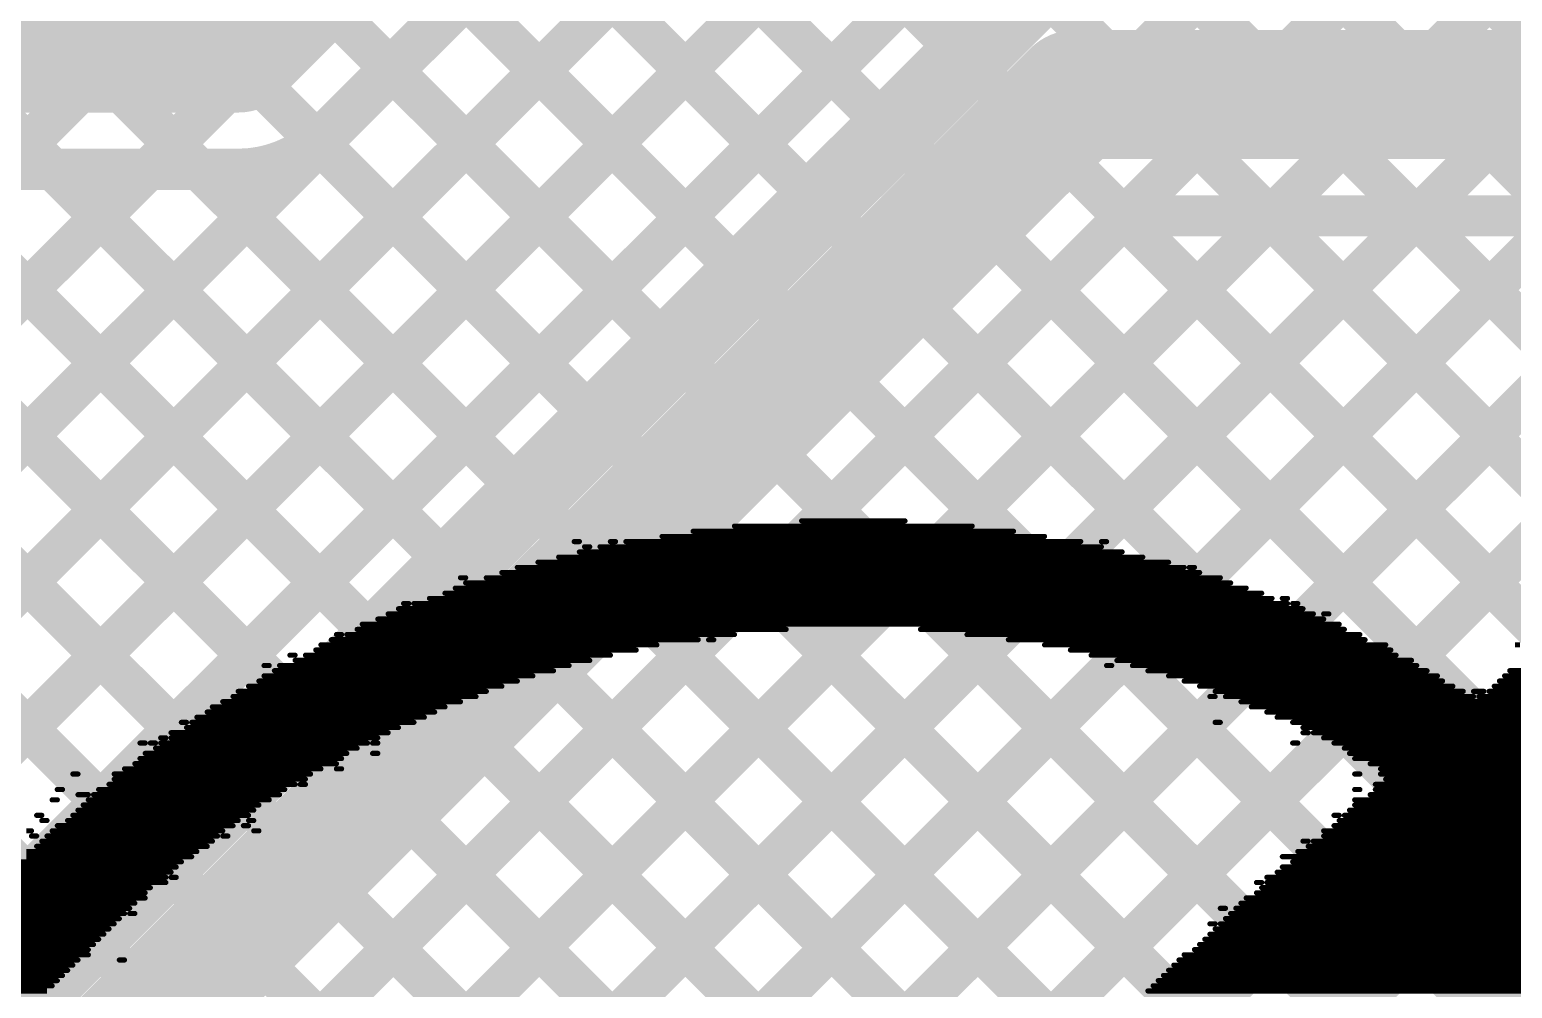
# Model space of a CAD drawing. Header units: millimetres. Extents: x 2.49 to 5.65, y 1.36 to 4.13.
# Drawn here: x 3.9036 to 4.1905, y 3.6549 to 3.8405 of the extents above; entities that cross this region are included whole.
import ezdxf

# ---------------------------------------------------------------- set-up
doc = ezdxf.new("R2010")
doc.units = ezdxf.units.MM
doc.header["$MEASUREMENT"] = 0
for name, color, linetype in [('BottomLayer', 5, 'Continuous'), ('TopLayer', 1, 'Continuous'), ('TopOverlay', 2, 'Continuous')]:
    doc.layers.add(name, color=color, linetype=linetype)

msp = doc.modelspace()

# ---------------------------------------------------------------- linework, layer by layer
at = {"layer": 'BottomLayer'}
for points, const_width in [([(3.8545, 3.74136), (4.17114, 4.058)], 0.008), ([(3.8545, 3.71308), (4.19942, 4.058)], 0.008), ([(3.8545, 3.76965), (4.14285, 4.058)], 0.008), ([(3.8545, 3.95196), (4.02561, 3.78085)], 0.008), ([(3.98742, 3.93217), (4.08218, 3.83742)], 0.008), ([(3.8545, 3.92368), (4.01147, 3.7667)], 0.008), ([(3.9792, 3.91211), (4.06804, 3.82327)], 0.008), ([(3.8545, 3.6848), (4.06735, 3.89764)], 0.008), ([(3.96478, 3.89825), (4.0539, 3.80913)], 0.008), ([(3.8545, 3.89539), (3.99733, 3.75256)], 0.008), ([(3.8545, 3.79793), (3.94804, 3.89147)], 0.008), ([(3.94395, 3.89079), (4.03976, 3.79499)], 0.008), ([(3.8545, 3.65651), (4.07185, 3.87386)], 0.008), ([(3.8545, 3.86711), (3.98319, 3.73842)], 0.008), ([(3.8545, 3.62823), (4.09051, 3.86423)], 0.008), ([(3.8545, 3.60973), (4.08937, 3.8446)], 0.008), ([(3.8545, 3.83882), (3.96904, 3.72428)], 0.008), ([(3.631, 3.353), (4.106, 3.828)], 0.025), ([(4.106, 3.828), (4.618, 3.828)], 0.025), ([(3.8545, 3.81054), (3.9549, 3.71014)], 0.008), ([(3.6545, 3.28681), (4.17219, 3.8045)], 0.008), ([(3.6545, 3.34327), (4.11573, 3.8045)], 0.008), ([(3.6545, 3.31509), (4.14391, 3.8045)], 0.008), ([(3.6545, 3.14538), (4.31362, 3.8045)], 0.008), ([(3.6545, 3.1171), (4.3419, 3.8045)], 0.008), ([(3.6545, 3.20195), (4.25705, 3.8045)], 0.008), ([(3.6545, 3.17367), (4.28533, 3.8045)], 0.008), ([(3.6545, 3.23024), (4.22876, 3.8045)], 0.008), ([(3.6545, 3.25852), (4.20048, 3.8045)], 0.008), ([(4.11542, 3.80418), (5.085, 2.8346)], 0.008), ([(4.11573, 3.8045), (4.55, 3.8045)], 0.008), ([(4.14338, 3.8045), (5.085, 2.86288)], 0.008), ([(4.17167, 3.8045), (5.10717, 2.869)], 0.008), ([(4.10127, 3.79004), (5.085, 2.80631)], 0.008), ([(3.8545, 3.78225), (3.94076, 3.69599)], 0.008), ([(4.08713, 3.7759), (5.085, 2.77803)], 0.008), ([(4.07299, 3.76175), (4.82679, 3.00795)], 0.008), ([(3.8545, 3.75397), (3.92662, 3.68185)], 0.008), ([(4.05885, 3.74761), (4.81186, 2.9946)], 0.008), ([(4.0447, 3.73347), (4.76962, 3.00856)], 0.008), ([(3.8545, 3.72569), (3.91248, 3.66771)], 0.008), ([(4.03056, 3.71933), (4.75297, 2.99692)], 0.008), ([(4.01642, 3.70519), (4.756, 2.96561)], 0.008), ([(4.00228, 3.69104), (4.756, 2.93732)], 0.008), ([(3.98814, 3.6769), (4.756, 2.90904)], 0.008), ([(3.97399, 3.66276), (4.756, 2.88075)], 0.008)]:
    msp.add_lwpolyline(points, dxfattribs=dict(at, const_width=const_width))
for points, const_width in [([(4.08018, 3.83742, 1), (4.08418, 3.83742, 1)], 0.004), ([(4.09975, 3.828, 1), (4.11225, 3.828, 1)], 0.0125), ([(4.09975, 3.828, 1), (4.11225, 3.828, 1)], 0.0125), ([(4.06604, 3.82327, 1), (4.07004, 3.82327, 1)], 0.004), ([(4.0519, 3.80913, 1), (4.0559, 3.80913, 1)], 0.004), ([(4.11342, 3.80418, 1), (4.11742, 3.80418, 1)], 0.004), ([(4.11373, 3.8045, 1), (4.11773, 3.8045, 1)], 0.004), ([(4.11373, 3.8045, 1), (4.11773, 3.8045, 1)], 0.004), ([(4.14138, 3.8045, 1), (4.14538, 3.8045, 1)], 0.004), ([(4.14191, 3.8045, 1), (4.14591, 3.8045, 1)], 0.004), ([(4.16967, 3.8045, 1), (4.17367, 3.8045, 1)], 0.004), ([(4.17019, 3.8045, 1), (4.17419, 3.8045, 1)], 0.004), ([(4.03775, 3.79499, 1), (4.04176, 3.79499, 1)], 0.004), ([(4.09927, 3.79004, 1), (4.10327, 3.79004, 1)], 0.004), ([(4.02361, 3.78085, 1), (4.02761, 3.78085, 1)], 0.004), ([(4.08513, 3.7759, 1), (4.08913, 3.7759, 1)], 0.004), ([(4.00947, 3.7667, 1), (4.01347, 3.7667, 1)], 0.004), ([(4.07099, 3.76175, 1), (4.07499, 3.76175, 1)], 0.004), ([(3.99533, 3.75256, 1), (3.99933, 3.75256, 1)], 0.004), ([(4.05685, 3.74761, 1), (4.06085, 3.74761, 1)], 0.004), ([(3.98119, 3.73842, 1), (3.98519, 3.73842, 1)], 0.004), ([(4.0427, 3.73347, 1), (4.0467, 3.73347, 1)], 0.004), ([(3.96704, 3.72428, 1), (3.97104, 3.72428, 1)], 0.004), ([(4.02856, 3.71933, 1), (4.03256, 3.71933, 1)], 0.004), ([(3.9529, 3.71014, 1), (3.9569, 3.71014, 1)], 0.004), ([(4.01442, 3.70519, 1), (4.01842, 3.70519, 1)], 0.004), ([(3.93876, 3.69599, 1), (3.94276, 3.69599, 1)], 0.004), ([(4.00028, 3.69104, 1), (4.00428, 3.69104, 1)], 0.004), ([(3.92462, 3.68185, 1), (3.92862, 3.68185, 1)], 0.004), ([(3.98614, 3.6769, 1), (3.99014, 3.6769, 1)], 0.004), ([(3.91048, 3.66771, 1), (3.91448, 3.66771, 1)], 0.004), ([(3.97199, 3.66276, 1), (3.97599, 3.66276, 1)], 0.004)]:
    msp.add_lwpolyline(points, format="xyb", close=True, dxfattribs=dict(at, const_width=const_width))
at = {"layer": 'TopLayer'}
for points, const_width in [([(3.66192, 3.5205), (4.09692, 3.9555)], 0.008), ([(3.94477, 3.5205), (4.37976, 3.9555)], 0.008), ([(4.02962, 3.5205), (4.46462, 3.9555)], 0.008), ([(3.944, 3.837), (4.011, 3.904)], 0.025), ([(3.85991, 3.5205), (4.24231, 3.9029)], 0.008), ([(3.69021, 3.5205), (4.06735, 3.89764)], 0.008), ([(3.77506, 3.5205), (4.15452, 3.89997)], 0.008), ([(4.02976, 3.88984), (4.97464, 2.94496)], 0.008), ([(3.96063, 3.8204), (4.0276, 3.88737)], 0.008), ([(4.11762, 3.88683), (5.05949, 2.94496)], 0.008), ([(4.0579, 3.5205), (4.4148, 3.8774)], 0.008), ([(3.80335, 3.5205), (4.15754, 3.8747)], 0.008), ([(3.8882, 3.5205), (4.24327, 3.87557)], 0.008), ([(3.97305, 3.5205), (4.32902, 3.87647)], 0.008), ([(4.01577, 3.87554), (4.94636, 2.94496)], 0.008), ([(3.71849, 3.5205), (4.07185, 3.87386)], 0.008), ([(4.1071, 3.86907), (5.03121, 2.94496)], 0.008), ([(4.08143, 3.86645), (5.00292, 2.94496)], 0.008), ([(4.16457, 3.86817), (5.08778, 2.94496)], 0.008), ([(3.74678, 3.5205), (4.09051, 3.86423)], 0.008), ([(3.83163, 3.5205), (4.17547, 3.86435)], 0.008), ([(3.91648, 3.5205), (4.26051, 3.86453)], 0.008), ([(4.00134, 3.5205), (4.34559, 3.86476)], 0.008), ([(4.00163, 3.8614), (4.91807, 2.94496)], 0.008), ([(3.98749, 3.84726), (4.31424, 3.5205)], 0.008), ([(3.568, 3.837), (3.944, 3.837)], 0.025), ([(3.97335, 3.83311), (4.28596, 3.5205)], 0.008), ([(3.95914, 3.81903), (4.25767, 3.5205)], 0.008), ([(3.612, 3.8135), (3.944, 3.8135)], 0.008), ([(3.63364, 3.5205), (3.92664, 3.8135)], 0.008), ([(3.7384, 3.8135), (4.0314, 3.5205)], 0.008), ([(3.76669, 3.8135), (4.05968, 3.5205)], 0.008), ([(3.79497, 3.8135), (4.08797, 3.5205)], 0.008), ([(3.82325, 3.8135), (4.11625, 3.5205)], 0.008), ([(3.85154, 3.8135), (4.14453, 3.5205)], 0.008), ([(3.87982, 3.8135), (4.17282, 3.5205)], 0.008), ([(3.90811, 3.8135), (4.2011, 3.5205)], 0.008), ([(3.93639, 3.8135), (4.22939, 3.5205)], 0.008)]:
    msp.add_lwpolyline(points, dxfattribs=dict(at, const_width=const_width))
for points, const_width in [([(3.93775, 3.837, 1), (3.95025, 3.837, 1)], 0.0125), ([(3.93775, 3.837, 1), (3.95025, 3.837, 1)], 0.0125), ([(3.97135, 3.83311, 1), (3.97535, 3.83311, 1)], 0.004), ([(3.95862, 3.82038, 1), (3.96262, 3.82038, 1)], 0.004), ([(3.95863, 3.8204, 1), (3.96263, 3.8204, 1)], 0.004), ([(3.95863, 3.8204, 1), (3.96263, 3.8204, 1)], 0.004), ([(3.95714, 3.81903, 1), (3.96114, 3.81903, 1)], 0.004), ([(3.90611, 3.8135, 1), (3.91011, 3.8135, 1)], 0.004), ([(3.92464, 3.8135, 1), (3.92864, 3.8135, 1)], 0.004), ([(3.93439, 3.8135, 1), (3.93839, 3.8135, 1)], 0.004), ([(3.942, 3.8135, 1), (3.946, 3.8135, 1)], 0.004), ([(3.942, 3.8135, 1), (3.946, 3.8135, 1)], 0.004), ([(3.942, 3.8135, 1), (3.946, 3.8135, 1)], 0.004)]:
    msp.add_lwpolyline(points, format="xyb", close=True, dxfattribs=dict(at, const_width=const_width))
at = {"layer": 'TopLayer', "const_width": 0.008}
for points in [[(3.96063, 3.8204, -0.199188), (3.944, 3.8135)], [(3.96062, 3.82038, -0.198912), (3.944, 3.8135)]]:
    msp.add_lwpolyline(points, format="xyb", dxfattribs=at)
at = {"layer": 'TopOverlay', "const_width": 0.001}
for points in [[(4.032, 3.74343), (4.094, 3.74343)], [(4.04, 3.74443), (4.086, 3.74443)], [(4.053, 3.74543), (4.073, 3.74543)], [(4.009, 3.74143), (4.01, 3.74143)], [(4.011, 3.74043), (4.012, 3.74043)], [(4.014, 3.74043), (4.111, 3.74043)], [(4.016, 3.74143), (4.017, 3.74143)], [(4.019, 3.74143), (4.107, 3.74143)], [(4.026, 3.74243), (4.1, 3.74243)], [(4.111, 3.74143), (4.112, 3.74143)], [(4.002, 3.73743), (4.124, 3.73743)], [(4.006, 3.73843), (4.119, 3.73843)], [(4.01, 3.73943), (4.115, 3.73943)], [(3.987, 3.73443), (3.988, 3.73443)], [(3.992, 3.73443), (4.134, 3.73443)], [(3.995, 3.73543), (4.13, 3.73543)], [(3.998, 3.73643), (4.127, 3.73643)], [(4.128, 3.73643), (4.129, 3.73643)], [(3.986, 3.73243), (4.139, 3.73243)], [(3.988, 3.73343), (4.136, 3.73343)], [(3.976, 3.72943), (3.977, 3.72943)], [(3.978, 3.72943), (4.147, 3.72943)], [(3.981, 3.73043), (4.144, 3.73043)], [(3.984, 3.73143), (4.142, 3.73143)], [(4.146, 3.73043), (4.147, 3.73043)], [(4.148, 3.72943), (4.149, 3.72943)], [(3.971, 3.72643), (4.154, 3.72643)], [(3.973, 3.72743), (4.152, 3.72743)], [(3.975, 3.72843), (4.15, 3.72843)], [(4.154, 3.72743), (4.155, 3.72743)], [(3.963, 3.72343), (3.964, 3.72343)], [(3.965, 3.72343), (4.04, 3.72343)], [(3.967, 3.72443), (4.05, 3.72443)], [(3.968, 3.72543), (4.157, 3.72543)], [(4.076, 3.72443), (4.158, 3.72443)], [(4.085, 3.72343), (4.161, 3.72343)], [(3.959, 3.72043), (4.021, 3.72043)], [(3.96, 3.72143), (4.025, 3.72143)], [(3.962, 3.72243), (4.033, 3.72243)], [(4.035, 3.72243), (4.036, 3.72243)], [(4.093, 3.72243), (4.162, 3.72243)], [(4.1, 3.72143), (4.166, 3.72143)], [(4.105, 3.72043), (4.167, 3.72043)], [(4.191, 3.72143), (4.192, 3.72143)], [(3.949, 3.71743), (3.95, 3.71743)], [(3.952, 3.71743), (4.008, 3.71743)], [(3.954, 3.71943), (3.955, 3.71943)], [(3.955, 3.71843), (4.012, 3.71843)], [(3.957, 3.71943), (4.016, 3.71943)], [(4.109, 3.71943), (4.168, 3.71943)], [(4.112, 3.71743), (4.113, 3.71743)], [(4.114, 3.71843), (4.171, 3.71843)], [(4.117, 3.71743), (4.172, 3.71743)], [(3.948, 3.71443), (3.998, 3.71443)], [(3.949, 3.71543), (4.001, 3.71543)], [(3.951, 3.71643), (4.005, 3.71643)], [(4.12, 3.71643), (4.174, 3.71643)], [(4.124, 3.71543), (4.176, 3.71543)], [(4.127, 3.71443), (4.177, 3.71443)], [(4.188, 3.71443), (4.262, 3.71443)], [(4.189, 3.71543), (4.261, 3.71543)], [(4.19, 3.71643), (4.26, 3.71643)], [(3.943, 3.71143), (3.99, 3.71143)], [(3.944, 3.71243), (3.992, 3.71243)], [(3.946, 3.71343), (3.995, 3.71343)], [(4.13, 3.71343), (4.179, 3.71343)], [(4.132, 3.71143), (4.133, 3.71143)], [(4.133, 3.71243), (4.181, 3.71243)], [(4.135, 3.71143), (4.183, 3.71143)], [(4.183, 3.71243), (4.185, 3.71243)], [(4.184, 3.71143), (4.265, 3.71143)], [(4.186, 3.71243), (4.264, 3.71243)], [(4.187, 3.71343), (4.263, 3.71343)], [(3.939, 3.70943), (3.984, 3.70943)], [(3.941, 3.71043), (3.987, 3.71043)], [(4.138, 3.71043), (4.266, 3.71043)], [(4.14, 3.70943), (4.267, 3.70943)], [(3.933, 3.70643), (3.934, 3.70643)], [(3.935, 3.70643), (3.978, 3.70643)], [(3.936, 3.70743), (3.98, 3.70743)], [(3.938, 3.70843), (3.982, 3.70843)], [(4.133, 3.70643), (4.134, 3.70643)], [(4.143, 3.70843), (4.268, 3.70843)], [(4.145, 3.70743), (4.269, 3.70743)], [(4.148, 3.70643), (4.27, 3.70643)], [(3.929, 3.70343), (3.93, 3.70343)], [(3.931, 3.70443), (3.973, 3.70443)], [(3.931, 3.70343), (3.971, 3.70343)], [(3.934, 3.70543), (3.975, 3.70543)], [(4.15, 3.70543), (4.271, 3.70543)], [(4.15, 3.70443), (4.151, 3.70443)], [(4.152, 3.70443), (4.272, 3.70443)], [(4.154, 3.70343), (4.273, 3.70343)], [(3.925, 3.70243), (3.926, 3.70243)], [(3.926, 3.70043), (3.965, 3.70043)], [(3.927, 3.70243), (3.928, 3.70243)], [(3.928, 3.70143), (3.967, 3.70143)], [(3.929, 3.70243), (3.969, 3.70243)], [(3.97, 3.70243), (3.971, 3.70243)], [(3.97, 3.70043), (3.971, 3.70043)], [(4.148, 3.70243), (4.149, 3.70243)], [(4.156, 3.70243), (4.275, 3.70243)], [(4.158, 3.70143), (4.277, 3.70143)], [(4.159, 3.70043), (4.277, 3.70043)], [(3.922, 3.69743), (3.96, 3.69743)], [(3.924, 3.69843), (3.963, 3.69843)], [(3.925, 3.69943), (3.964, 3.69943)], [(3.963, 3.69743), (3.964, 3.69743)], [(4.16, 3.69943), (4.278, 3.69943)], [(4.163, 3.69843), (4.279, 3.69843)], [(4.165, 3.69743), (4.28, 3.69743)], [(3.912, 3.69643), (3.913, 3.69643)], [(3.919, 3.69443), (3.955, 3.69443)], [(3.92, 3.69643), (3.958, 3.69643)], [(3.92, 3.69543), (3.957, 3.69543)], [(3.956, 3.69443), (3.957, 3.69443)], [(4.16, 3.69643), (4.161, 3.69643)], [(4.164, 3.69443), (4.283, 3.69443)], [(4.165, 3.69643), (4.281, 3.69643)], [(4.166, 3.69543), (4.282, 3.69543)], [(3.908, 3.69143), (3.909, 3.69143)], [(3.909, 3.69343), (3.91, 3.69343)], [(3.913, 3.69243), (3.915, 3.69243)], [(3.915, 3.69143), (3.95, 3.69143)], [(3.916, 3.69243), (3.952, 3.69243)], [(3.917, 3.69343), (3.953, 3.69343)], [(4.16, 3.69343), (4.161, 3.69343)], [(4.16, 3.69143), (4.288, 3.69143)], [(4.163, 3.69243), (4.285, 3.69243)], [(4.164, 3.69343), (4.284, 3.69343)], [(3.905, 3.68843), (3.906, 3.68843)], [(3.912, 3.68843), (3.946, 3.68843)], [(3.913, 3.68943), (3.947, 3.68943)], [(3.914, 3.69043), (3.948, 3.69043)], [(4.156, 3.68843), (4.157, 3.68843)], [(4.158, 3.68843), (4.29, 3.68843)], [(4.159, 3.68943), (4.289, 3.68943)], [(4.16, 3.69043), (4.288, 3.69043)], [(3.906, 3.68743), (3.907, 3.68743)], [(3.909, 3.68643), (3.943, 3.68643)], [(3.911, 3.68743), (3.944, 3.68743)], [(3.945, 3.68643), (3.946, 3.68643)], [(3.946, 3.68743), (3.947, 3.68743)], [(4.156, 3.68643), (4.292, 3.68643)], [(4.157, 3.68743), (4.291, 3.68743)], [(3.903, 3.68543), (3.904, 3.68543)], [(3.904, 3.68443), (3.905, 3.68443)], [(3.906, 3.68343), (3.939, 3.68343)], [(3.907, 3.68443), (3.94, 3.68443)], [(3.908, 3.68543), (3.941, 3.68543)], [(3.941, 3.68443), (3.942, 3.68443)], [(3.947, 3.68543), (3.948, 3.68543)], [(4.15, 3.68343), (4.151, 3.68343)], [(4.152, 3.68343), (4.295, 3.68343)], [(4.154, 3.68543), (4.293, 3.68543)], [(4.154, 3.68443), (4.294, 3.68443)], [(3.903, 3.68143), (3.936, 3.68143)], [(3.903, 3.68043), (3.935, 3.68043)], [(3.905, 3.68243), (3.938, 3.68243)], [(4.146, 3.68043), (4.298, 3.68043)], [(4.149, 3.68143), (4.297, 3.68143)], [(4.151, 3.68243), (4.296, 3.68243)], [(3.899, 3.67843), (3.932, 3.67843)], [(3.9, 3.67743), (3.931, 3.67743)], [(3.902, 3.67943), (3.933, 3.67943)], [(4.145, 3.67743), (4.302, 3.67743)], [(4.146, 3.67843), (4.301, 3.67843)], [(4.148, 3.67943), (4.3, 3.67943)], [(3.897, 3.67443), (3.927, 3.67443)], [(3.898, 3.67543), (3.93, 3.67543)], [(3.899, 3.67643), (3.93, 3.67643)], [(3.931, 3.67643), (3.932, 3.67643)], [(4.141, 3.67543), (4.142, 3.67543)], [(4.142, 3.67443), (4.305, 3.67443)], [(4.143, 3.67643), (4.303, 3.67643)], [(4.143, 3.67543), (4.304, 3.67543)], [(3.895, 3.67143), (3.924, 3.67143)], [(3.896, 3.67343), (3.926, 3.67343)], [(3.896, 3.67243), (3.926, 3.67243)], [(4.138, 3.67143), (4.308, 3.67143)], [(4.139, 3.67243), (4.308, 3.67243)], [(4.141, 3.67343), (4.306, 3.67343)], [(3.892, 3.66843), (3.921, 3.66843)], [(3.893, 3.66943), (3.922, 3.66943)], [(3.894, 3.67043), (3.923, 3.67043)], [(3.923, 3.66943), (3.924, 3.66943)], [(4.134, 3.67043), (4.135, 3.67043)], [(4.135, 3.66843), (4.312, 3.66843)], [(4.136, 3.66943), (4.31, 3.66943)], [(4.137, 3.67043), (4.309, 3.67043)], [(3.89, 3.66643), (3.919, 3.66643)], [(3.891, 3.66743), (3.92, 3.66743)], [(4.132, 3.66743), (4.133, 3.66743)], [(4.133, 3.66643), (4.309, 3.66643)], [(4.134, 3.66743), (4.311, 3.66743)], [(3.888, 3.66443), (3.917, 3.66443)], [(3.888, 3.66343), (3.916, 3.66343)], [(3.889, 3.66543), (3.918, 3.66543)], [(4.13, 3.66343), (4.302, 3.66343)], [(4.131, 3.66443), (4.304, 3.66443)], [(4.132, 3.66543), (4.307, 3.66543)], [(3.885, 3.66043), (3.913, 3.66043)], [(3.886, 3.66143), (3.915, 3.66143)], [(3.887, 3.66243), (3.915, 3.66243)], [(3.921, 3.66043), (3.922, 3.66043)], [(4.126, 3.66043), (4.295, 3.66043)], [(4.127, 3.66143), (4.297, 3.66143)], [(4.129, 3.66243), (4.3, 3.66243)], [(3.883, 3.65743), (3.91, 3.65743)], [(3.884, 3.65943), (3.912, 3.65943)], [(3.884, 3.65843), (3.911, 3.65843)], [(4.123, 3.65743), (4.288, 3.65743)], [(4.124, 3.65843), (4.29, 3.65843)], [(4.125, 3.65943), (4.293, 3.65943)], [(3.88, 3.65443), (3.907, 3.65443)], [(3.881, 3.65543), (3.908, 3.65543)], [(3.882, 3.65643), (3.909, 3.65643)], [(4.12, 3.65443), (4.281, 3.65443)], [(4.121, 3.65543), (4.283, 3.65543)], [(4.122, 3.65643), (4.286, 3.65643)]]:
    msp.add_lwpolyline(points, dxfattribs=at)
at = {"layer": 'TopOverlay', "const_width": 0.0005}
for points in [[(4.03175, 3.74343, 1), (4.03225, 3.74343, 1)], [(4.03975, 3.74443, 1), (4.04025, 3.74443, 1)], [(4.05275, 3.74543, 1), (4.05325, 3.74543, 1)], [(4.07275, 3.74543, 1), (4.07325, 3.74543, 1)], [(4.08575, 3.74443, 1), (4.08625, 3.74443, 1)], [(4.09375, 3.74343, 1), (4.09425, 3.74343, 1)], [(4.00875, 3.74143, 1), (4.00925, 3.74143, 1)], [(4.00975, 3.74143, 1), (4.01025, 3.74143, 1)], [(4.01075, 3.74043, 1), (4.01125, 3.74043, 1)], [(4.01175, 3.74043, 1), (4.01225, 3.74043, 1)], [(4.01375, 3.74043, 1), (4.01425, 3.74043, 1)], [(4.01575, 3.74143, 1), (4.01625, 3.74143, 1)], [(4.01675, 3.74143, 1), (4.01725, 3.74143, 1)], [(4.01875, 3.74143, 1), (4.01925, 3.74143, 1)], [(4.02575, 3.74243, 1), (4.02625, 3.74243, 1)], [(4.09975, 3.74243, 1), (4.10025, 3.74243, 1)], [(4.10675, 3.74143, 1), (4.10725, 3.74143, 1)], [(4.11075, 3.74143, 1), (4.11125, 3.74143, 1)], [(4.11075, 3.74043, 1), (4.11125, 3.74043, 1)], [(4.11175, 3.74143, 1), (4.11225, 3.74143, 1)], [(4.00175, 3.73743, 1), (4.00225, 3.73743, 1)], [(4.00575, 3.73843, 1), (4.00625, 3.73843, 1)], [(4.00975, 3.73943, 1), (4.01025, 3.73943, 1)], [(4.11475, 3.73943, 1), (4.11525, 3.73943, 1)], [(4.11875, 3.73843, 1), (4.11925, 3.73843, 1)], [(4.12375, 3.73743, 1), (4.12425, 3.73743, 1)], [(3.98675, 3.73443, 1), (3.98725, 3.73443, 1)], [(3.98775, 3.73443, 1), (3.98825, 3.73443, 1)], [(3.99175, 3.73443, 1), (3.99225, 3.73443, 1)], [(3.99475, 3.73543, 1), (3.99525, 3.73543, 1)], [(3.99775, 3.73643, 1), (3.99825, 3.73643, 1)], [(4.12675, 3.73643, 1), (4.12725, 3.73643, 1)], [(4.12775, 3.73643, 1), (4.12825, 3.73643, 1)], [(4.12875, 3.73643, 1), (4.12925, 3.73643, 1)], [(4.12975, 3.73543, 1), (4.13025, 3.73543, 1)], [(4.13375, 3.73443, 1), (4.13425, 3.73443, 1)], [(3.98575, 3.73243, 1), (3.98625, 3.73243, 1)], [(3.98775, 3.73343, 1), (3.98825, 3.73343, 1)], [(4.13575, 3.73343, 1), (4.13625, 3.73343, 1)], [(4.13875, 3.73243, 1), (4.13925, 3.73243, 1)], [(3.97575, 3.72943, 1), (3.97625, 3.72943, 1)], [(3.97675, 3.72943, 1), (3.97725, 3.72943, 1)], [(3.97775, 3.72943, 1), (3.97825, 3.72943, 1)], [(3.98075, 3.73043, 1), (3.98125, 3.73043, 1)], [(3.98375, 3.73143, 1), (3.98425, 3.73143, 1)], [(4.14175, 3.73143, 1), (4.14225, 3.73143, 1)], [(4.14375, 3.73043, 1), (4.14425, 3.73043, 1)], [(4.14575, 3.73043, 1), (4.14625, 3.73043, 1)], [(4.14675, 3.73043, 1), (4.14725, 3.73043, 1)], [(4.14675, 3.72943, 1), (4.14725, 3.72943, 1)], [(4.14775, 3.72943, 1), (4.14825, 3.72943, 1)], [(4.14875, 3.72943, 1), (4.14925, 3.72943, 1)], [(3.97075, 3.72643, 1), (3.97125, 3.72643, 1)], [(3.97275, 3.72743, 1), (3.97325, 3.72743, 1)], [(3.97475, 3.72843, 1), (3.97525, 3.72843, 1)], [(4.14975, 3.72843, 1), (4.15025, 3.72843, 1)], [(4.15175, 3.72743, 1), (4.15225, 3.72743, 1)], [(4.15375, 3.72743, 1), (4.15425, 3.72743, 1)], [(4.15375, 3.72643, 1), (4.15425, 3.72643, 1)], [(4.15475, 3.72743, 1), (4.15525, 3.72743, 1)], [(3.96275, 3.72343, 1), (3.96325, 3.72343, 1)], [(3.96375, 3.72343, 1), (3.96425, 3.72343, 1)], [(3.96475, 3.72343, 1), (3.96525, 3.72343, 1)], [(3.96675, 3.72443, 1), (3.96725, 3.72443, 1)], [(3.96775, 3.72543, 1), (3.96825, 3.72543, 1)], [(4.03975, 3.72343, 1), (4.04025, 3.72343, 1)], [(4.04975, 3.72443, 1), (4.05025, 3.72443, 1)], [(4.07575, 3.72443, 1), (4.07625, 3.72443, 1)], [(4.08475, 3.72343, 1), (4.08525, 3.72343, 1)], [(4.15675, 3.72543, 1), (4.15725, 3.72543, 1)], [(4.15775, 3.72443, 1), (4.15825, 3.72443, 1)], [(4.16075, 3.72343, 1), (4.16125, 3.72343, 1)], [(3.95875, 3.72043, 1), (3.95925, 3.72043, 1)], [(3.95975, 3.72143, 1), (3.96025, 3.72143, 1)], [(3.96175, 3.72243, 1), (3.96225, 3.72243, 1)], [(4.02075, 3.72043, 1), (4.02125, 3.72043, 1)], [(4.02475, 3.72143, 1), (4.02525, 3.72143, 1)], [(4.03275, 3.72243, 1), (4.03325, 3.72243, 1)], [(4.03475, 3.72243, 1), (4.03525, 3.72243, 1)], [(4.03575, 3.72243, 1), (4.03625, 3.72243, 1)], [(4.09275, 3.72243, 1), (4.09325, 3.72243, 1)], [(4.09975, 3.72143, 1), (4.10025, 3.72143, 1)], [(4.10475, 3.72043, 1), (4.10525, 3.72043, 1)], [(4.16175, 3.72243, 1), (4.16225, 3.72243, 1)], [(4.16575, 3.72143, 1), (4.16625, 3.72143, 1)], [(4.16675, 3.72043, 1), (4.16725, 3.72043, 1)], [(3.94875, 3.71743, 1), (3.94925, 3.71743, 1)], [(3.94975, 3.71743, 1), (3.95025, 3.71743, 1)], [(3.95175, 3.71743, 1), (3.95225, 3.71743, 1)], [(3.95375, 3.71943, 1), (3.95425, 3.71943, 1)], [(3.95475, 3.71943, 1), (3.95525, 3.71943, 1)], [(3.95475, 3.71843, 1), (3.95525, 3.71843, 1)], [(3.95675, 3.71943, 1), (3.95725, 3.71943, 1)], [(4.00775, 3.71743, 1), (4.00825, 3.71743, 1)], [(4.01175, 3.71843, 1), (4.01225, 3.71843, 1)], [(4.01575, 3.71943, 1), (4.01625, 3.71943, 1)], [(4.10875, 3.71943, 1), (4.10925, 3.71943, 1)], [(4.11175, 3.71743, 1), (4.11225, 3.71743, 1)], [(4.11275, 3.71743, 1), (4.11325, 3.71743, 1)], [(4.11375, 3.71843, 1), (4.11425, 3.71843, 1)], [(4.11675, 3.71743, 1), (4.11725, 3.71743, 1)], [(4.16775, 3.71943, 1), (4.16825, 3.71943, 1)], [(4.17075, 3.71843, 1), (4.17125, 3.71843, 1)], [(4.17175, 3.71743, 1), (4.17225, 3.71743, 1)], [(3.94775, 3.71443, 1), (3.94825, 3.71443, 1)], [(3.94875, 3.71543, 1), (3.94925, 3.71543, 1)], [(3.95075, 3.71643, 1), (3.95125, 3.71643, 1)], [(3.99775, 3.71443, 1), (3.99825, 3.71443, 1)], [(4.00075, 3.71543, 1), (4.00125, 3.71543, 1)], [(4.00475, 3.71643, 1), (4.00525, 3.71643, 1)], [(4.11975, 3.71643, 1), (4.12025, 3.71643, 1)], [(4.12375, 3.71543, 1), (4.12425, 3.71543, 1)], [(4.12675, 3.71443, 1), (4.12725, 3.71443, 1)], [(4.17375, 3.71643, 1), (4.17425, 3.71643, 1)], [(4.17575, 3.71543, 1), (4.17625, 3.71543, 1)], [(4.17675, 3.71443, 1), (4.17725, 3.71443, 1)], [(4.18775, 3.71443, 1), (4.18825, 3.71443, 1)], [(4.18875, 3.71543, 1), (4.18925, 3.71543, 1)], [(4.18975, 3.71643, 1), (4.19025, 3.71643, 1)], [(3.94275, 3.71143, 1), (3.94325, 3.71143, 1)], [(3.94375, 3.71243, 1), (3.94425, 3.71243, 1)], [(3.94575, 3.71343, 1), (3.94625, 3.71343, 1)], [(3.98975, 3.71143, 1), (3.99025, 3.71143, 1)], [(3.99175, 3.71243, 1), (3.99225, 3.71243, 1)], [(3.99475, 3.71343, 1), (3.99525, 3.71343, 1)], [(4.12975, 3.71343, 1), (4.13025, 3.71343, 1)], [(4.13175, 3.71143, 1), (4.13225, 3.71143, 1)], [(4.13275, 3.71243, 1), (4.13325, 3.71243, 1)], [(4.13275, 3.71143, 1), (4.13325, 3.71143, 1)], [(4.13475, 3.71143, 1), (4.13525, 3.71143, 1)], [(4.17875, 3.71343, 1), (4.17925, 3.71343, 1)], [(4.18075, 3.71243, 1), (4.18125, 3.71243, 1)], [(4.18275, 3.71243, 1), (4.18325, 3.71243, 1)], [(4.18275, 3.71143, 1), (4.18325, 3.71143, 1)], [(4.18375, 3.71143, 1), (4.18425, 3.71143, 1)], [(4.18475, 3.71243, 1), (4.18525, 3.71243, 1)], [(4.18575, 3.71243, 1), (4.18625, 3.71243, 1)], [(4.18675, 3.71343, 1), (4.18725, 3.71343, 1)], [(3.93875, 3.70943, 1), (3.93925, 3.70943, 1)], [(3.94075, 3.71043, 1), (3.94125, 3.71043, 1)], [(3.98375, 3.70943, 1), (3.98425, 3.70943, 1)], [(3.98675, 3.71043, 1), (3.98725, 3.71043, 1)], [(4.13775, 3.71043, 1), (4.13825, 3.71043, 1)], [(4.13975, 3.70943, 1), (4.14025, 3.70943, 1)], [(3.93275, 3.70643, 1), (3.93325, 3.70643, 1)], [(3.93375, 3.70643, 1), (3.93425, 3.70643, 1)], [(3.93475, 3.70643, 1), (3.93525, 3.70643, 1)], [(3.93575, 3.70743, 1), (3.93625, 3.70743, 1)], [(3.93775, 3.70843, 1), (3.93825, 3.70843, 1)], [(3.97775, 3.70643, 1), (3.97825, 3.70643, 1)], [(3.97975, 3.70743, 1), (3.98025, 3.70743, 1)], [(3.98175, 3.70843, 1), (3.98225, 3.70843, 1)], [(4.13275, 3.70643, 1), (4.13325, 3.70643, 1)], [(4.13375, 3.70643, 1), (4.13425, 3.70643, 1)], [(4.14275, 3.70843, 1), (4.14325, 3.70843, 1)], [(4.14475, 3.70743, 1), (4.14525, 3.70743, 1)], [(4.14775, 3.70643, 1), (4.14825, 3.70643, 1)], [(3.92875, 3.70343, 1), (3.92925, 3.70343, 1)], [(3.92975, 3.70343, 1), (3.93025, 3.70343, 1)], [(3.93075, 3.70443, 1), (3.93125, 3.70443, 1)], [(3.93075, 3.70343, 1), (3.93125, 3.70343, 1)], [(3.93375, 3.70543, 1), (3.93425, 3.70543, 1)], [(3.97075, 3.70343, 1), (3.97125, 3.70343, 1)], [(3.97275, 3.70443, 1), (3.97325, 3.70443, 1)], [(3.97475, 3.70543, 1), (3.97525, 3.70543, 1)], [(4.14975, 3.70543, 1), (4.15025, 3.70543, 1)], [(4.14975, 3.70443, 1), (4.15025, 3.70443, 1)], [(4.15075, 3.70443, 1), (4.15125, 3.70443, 1)], [(4.15175, 3.70443, 1), (4.15225, 3.70443, 1)], [(4.15375, 3.70343, 1), (4.15425, 3.70343, 1)], [(3.92475, 3.70243, 1), (3.92525, 3.70243, 1)], [(3.92575, 3.70243, 1), (3.92625, 3.70243, 1)], [(3.92575, 3.70043, 1), (3.92625, 3.70043, 1)], [(3.92675, 3.70243, 1), (3.92725, 3.70243, 1)], [(3.92775, 3.70243, 1), (3.92825, 3.70243, 1)], [(3.92775, 3.70143, 1), (3.92825, 3.70143, 1)], [(3.92875, 3.70243, 1), (3.92925, 3.70243, 1)], [(3.96475, 3.70043, 1), (3.96525, 3.70043, 1)], [(3.96675, 3.70143, 1), (3.96725, 3.70143, 1)], [(3.96875, 3.70243, 1), (3.96925, 3.70243, 1)], [(3.96975, 3.70243, 1), (3.97025, 3.70243, 1)], [(3.96975, 3.70043, 1), (3.97025, 3.70043, 1)], [(3.97075, 3.70243, 1), (3.97125, 3.70243, 1)], [(3.97075, 3.70043, 1), (3.97125, 3.70043, 1)], [(4.14775, 3.70243, 1), (4.14825, 3.70243, 1)], [(4.14875, 3.70243, 1), (4.14925, 3.70243, 1)], [(4.15575, 3.70243, 1), (4.15625, 3.70243, 1)], [(4.15775, 3.70143, 1), (4.15825, 3.70143, 1)], [(4.15875, 3.70043, 1), (4.15925, 3.70043, 1)], [(3.92175, 3.69743, 1), (3.92225, 3.69743, 1)], [(3.92375, 3.69843, 1), (3.92425, 3.69843, 1)], [(3.92475, 3.69943, 1), (3.92525, 3.69943, 1)], [(3.95975, 3.69743, 1), (3.96025, 3.69743, 1)], [(3.96275, 3.69843, 1), (3.96325, 3.69843, 1)], [(3.96275, 3.69743, 1), (3.96325, 3.69743, 1)], [(3.96375, 3.69943, 1), (3.96425, 3.69943, 1)], [(3.96375, 3.69743, 1), (3.96425, 3.69743, 1)], [(4.15975, 3.69943, 1), (4.16025, 3.69943, 1)], [(4.16275, 3.69843, 1), (4.16325, 3.69843, 1)], [(4.16475, 3.69743, 1), (4.16525, 3.69743, 1)], [(3.91175, 3.69643, 1), (3.91225, 3.69643, 1)], [(3.91275, 3.69643, 1), (3.91325, 3.69643, 1)], [(3.91875, 3.69443, 1), (3.91925, 3.69443, 1)], [(3.91975, 3.69643, 1), (3.92025, 3.69643, 1)], [(3.91975, 3.69543, 1), (3.92025, 3.69543, 1)], [(3.95475, 3.69443, 1), (3.95525, 3.69443, 1)], [(3.95575, 3.69443, 1), (3.95625, 3.69443, 1)], [(3.95675, 3.69543, 1), (3.95725, 3.69543, 1)], [(3.95675, 3.69443, 1), (3.95725, 3.69443, 1)], [(3.95775, 3.69643, 1), (3.95825, 3.69643, 1)], [(4.15975, 3.69643, 1), (4.16025, 3.69643, 1)], [(4.16075, 3.69643, 1), (4.16125, 3.69643, 1)], [(4.16375, 3.69443, 1), (4.16425, 3.69443, 1)], [(4.16475, 3.69643, 1), (4.16525, 3.69643, 1)], [(4.16575, 3.69543, 1), (4.16625, 3.69543, 1)], [(3.90775, 3.69143, 1), (3.90825, 3.69143, 1)], [(3.90875, 3.69343, 1), (3.90925, 3.69343, 1)], [(3.90875, 3.69143, 1), (3.90925, 3.69143, 1)], [(3.90975, 3.69343, 1), (3.91025, 3.69343, 1)], [(3.91275, 3.69243, 1), (3.91325, 3.69243, 1)], [(3.91475, 3.69243, 1), (3.91525, 3.69243, 1)], [(3.91475, 3.69143, 1), (3.91525, 3.69143, 1)], [(3.91575, 3.69243, 1), (3.91625, 3.69243, 1)], [(3.91675, 3.69343, 1), (3.91725, 3.69343, 1)], [(3.94975, 3.69143, 1), (3.95025, 3.69143, 1)], [(3.95175, 3.69243, 1), (3.95225, 3.69243, 1)], [(3.95275, 3.69343, 1), (3.95325, 3.69343, 1)], [(4.15975, 3.69343, 1), (4.16025, 3.69343, 1)], [(4.15975, 3.69143, 1), (4.16025, 3.69143, 1)], [(4.16075, 3.69343, 1), (4.16125, 3.69343, 1)], [(4.16275, 3.69243, 1), (4.16325, 3.69243, 1)], [(4.16375, 3.69343, 1), (4.16425, 3.69343, 1)], [(3.90475, 3.68843, 1), (3.90525, 3.68843, 1)], [(3.90575, 3.68843, 1), (3.90625, 3.68843, 1)], [(3.91175, 3.68843, 1), (3.91225, 3.68843, 1)], [(3.91275, 3.68943, 1), (3.91325, 3.68943, 1)], [(3.91375, 3.69043, 1), (3.91425, 3.69043, 1)], [(3.94575, 3.68843, 1), (3.94625, 3.68843, 1)], [(3.94675, 3.68943, 1), (3.94725, 3.68943, 1)], [(3.94775, 3.69043, 1), (3.94825, 3.69043, 1)], [(4.15575, 3.68843, 1), (4.15625, 3.68843, 1)], [(4.15675, 3.68843, 1), (4.15725, 3.68843, 1)], [(4.15775, 3.68843, 1), (4.15825, 3.68843, 1)], [(4.15875, 3.68943, 1), (4.15925, 3.68943, 1)], [(4.15975, 3.69043, 1), (4.16025, 3.69043, 1)], [(3.90575, 3.68743, 1), (3.90625, 3.68743, 1)], [(3.90675, 3.68743, 1), (3.90725, 3.68743, 1)], [(3.90875, 3.68643, 1), (3.90925, 3.68643, 1)], [(3.91075, 3.68743, 1), (3.91125, 3.68743, 1)], [(3.94275, 3.68643, 1), (3.94325, 3.68643, 1)], [(3.94375, 3.68743, 1), (3.94425, 3.68743, 1)], [(3.94475, 3.68643, 1), (3.94525, 3.68643, 1)], [(3.94575, 3.68743, 1), (3.94625, 3.68743, 1)], [(3.94575, 3.68643, 1), (3.94625, 3.68643, 1)], [(3.94675, 3.68743, 1), (3.94725, 3.68743, 1)], [(4.15575, 3.68643, 1), (4.15625, 3.68643, 1)], [(4.15675, 3.68743, 1), (4.15725, 3.68743, 1)], [(3.90375, 3.68543, 1), (3.90425, 3.68543, 1)], [(3.90375, 3.68443, 1), (3.90425, 3.68443, 1)], [(3.90475, 3.68443, 1), (3.90525, 3.68443, 1)], [(3.90575, 3.68343, 1), (3.90625, 3.68343, 1)], [(3.90675, 3.68443, 1), (3.90725, 3.68443, 1)], [(3.90775, 3.68543, 1), (3.90825, 3.68543, 1)], [(3.93875, 3.68343, 1), (3.93925, 3.68343, 1)], [(3.93975, 3.68443, 1), (3.94025, 3.68443, 1)], [(3.94075, 3.68543, 1), (3.94125, 3.68543, 1)], [(3.94075, 3.68443, 1), (3.94125, 3.68443, 1)], [(3.94175, 3.68443, 1), (3.94225, 3.68443, 1)], [(3.94675, 3.68543, 1), (3.94725, 3.68543, 1)], [(3.94775, 3.68543, 1), (3.94825, 3.68543, 1)], [(4.14975, 3.68343, 1), (4.15025, 3.68343, 1)], [(4.15075, 3.68343, 1), (4.15125, 3.68343, 1)], [(4.15175, 3.68343, 1), (4.15225, 3.68343, 1)], [(4.15375, 3.68543, 1), (4.15425, 3.68543, 1)], [(4.15375, 3.68443, 1), (4.15425, 3.68443, 1)], [(3.90475, 3.68243, 1), (3.90525, 3.68243, 1)], [(3.93475, 3.68043, 1), (3.93525, 3.68043, 1)], [(3.93575, 3.68143, 1), (3.93625, 3.68143, 1)], [(3.93775, 3.68243, 1), (3.93825, 3.68243, 1)], [(4.14575, 3.68043, 1), (4.14625, 3.68043, 1)], [(4.14875, 3.68143, 1), (4.14925, 3.68143, 1)], [(4.15075, 3.68243, 1), (4.15125, 3.68243, 1)], [(3.93075, 3.67743, 1), (3.93125, 3.67743, 1)], [(3.93175, 3.67843, 1), (3.93225, 3.67843, 1)], [(3.93275, 3.67943, 1), (3.93325, 3.67943, 1)], [(4.14475, 3.67743, 1), (4.14525, 3.67743, 1)], [(4.14575, 3.67843, 1), (4.14625, 3.67843, 1)], [(4.14775, 3.67943, 1), (4.14825, 3.67943, 1)], [(3.92675, 3.67443, 1), (3.92725, 3.67443, 1)], [(3.92975, 3.67643, 1), (3.93025, 3.67643, 1)], [(3.92975, 3.67543, 1), (3.93025, 3.67543, 1)], [(3.93075, 3.67643, 1), (3.93125, 3.67643, 1)], [(3.93175, 3.67643, 1), (3.93225, 3.67643, 1)], [(4.14075, 3.67543, 1), (4.14125, 3.67543, 1)], [(4.14175, 3.67543, 1), (4.14225, 3.67543, 1)], [(4.14175, 3.67443, 1), (4.14225, 3.67443, 1)], [(4.14275, 3.67643, 1), (4.14325, 3.67643, 1)], [(4.14275, 3.67543, 1), (4.14325, 3.67543, 1)], [(3.92375, 3.67143, 1), (3.92425, 3.67143, 1)], [(3.92575, 3.67343, 1), (3.92625, 3.67343, 1)], [(3.92575, 3.67243, 1), (3.92625, 3.67243, 1)], [(4.13775, 3.67143, 1), (4.13825, 3.67143, 1)], [(4.13875, 3.67243, 1), (4.13925, 3.67243, 1)], [(4.14075, 3.67343, 1), (4.14125, 3.67343, 1)], [(3.92075, 3.66843, 1), (3.92125, 3.66843, 1)], [(3.92175, 3.66943, 1), (3.92225, 3.66943, 1)], [(3.92275, 3.67043, 1), (3.92325, 3.67043, 1)], [(3.92275, 3.66943, 1), (3.92325, 3.66943, 1)], [(3.92375, 3.66943, 1), (3.92425, 3.66943, 1)], [(4.13375, 3.67043, 1), (4.13425, 3.67043, 1)], [(4.13475, 3.67043, 1), (4.13525, 3.67043, 1)], [(4.13475, 3.66843, 1), (4.13525, 3.66843, 1)], [(4.13575, 3.66943, 1), (4.13625, 3.66943, 1)], [(4.13675, 3.67043, 1), (4.13725, 3.67043, 1)], [(3.91875, 3.66643, 1), (3.91925, 3.66643, 1)], [(3.91975, 3.66743, 1), (3.92025, 3.66743, 1)], [(4.13175, 3.66743, 1), (4.13225, 3.66743, 1)], [(4.13275, 3.66743, 1), (4.13325, 3.66743, 1)], [(4.13275, 3.66643, 1), (4.13325, 3.66643, 1)], [(4.13375, 3.66743, 1), (4.13425, 3.66743, 1)], [(3.91575, 3.66343, 1), (3.91625, 3.66343, 1)], [(3.91675, 3.66443, 1), (3.91725, 3.66443, 1)], [(3.91775, 3.66543, 1), (3.91825, 3.66543, 1)], [(4.12975, 3.66343, 1), (4.13025, 3.66343, 1)], [(4.13075, 3.66443, 1), (4.13125, 3.66443, 1)], [(4.13175, 3.66543, 1), (4.13225, 3.66543, 1)], [(3.91275, 3.66043, 1), (3.91325, 3.66043, 1)], [(3.91475, 3.66243, 1), (3.91525, 3.66243, 1)], [(3.91475, 3.66143, 1), (3.91525, 3.66143, 1)], [(3.92075, 3.66043, 1), (3.92125, 3.66043, 1)], [(3.92175, 3.66043, 1), (3.92225, 3.66043, 1)], [(4.12575, 3.66043, 1), (4.12625, 3.66043, 1)], [(4.12675, 3.66143, 1), (4.12725, 3.66143, 1)], [(4.12875, 3.66243, 1), (4.12925, 3.66243, 1)], [(3.90975, 3.65743, 1), (3.91025, 3.65743, 1)], [(3.91075, 3.65843, 1), (3.91125, 3.65843, 1)], [(3.91175, 3.65943, 1), (3.91225, 3.65943, 1)], [(4.12275, 3.65743, 1), (4.12325, 3.65743, 1)], [(4.12375, 3.65843, 1), (4.12425, 3.65843, 1)], [(4.12475, 3.65943, 1), (4.12525, 3.65943, 1)], [(3.90775, 3.65543, 1), (3.90825, 3.65543, 1)], [(3.90875, 3.65643, 1), (3.90925, 3.65643, 1)], [(4.11975, 3.65443, 1), (4.12025, 3.65443, 1)], [(4.12075, 3.65543, 1), (4.12125, 3.65543, 1)], [(4.12175, 3.65643, 1), (4.12225, 3.65643, 1)]]:
    msp.add_lwpolyline(points, format="xyb", close=True, dxfattribs=at)

doc.saveas('drawing.dxf')
